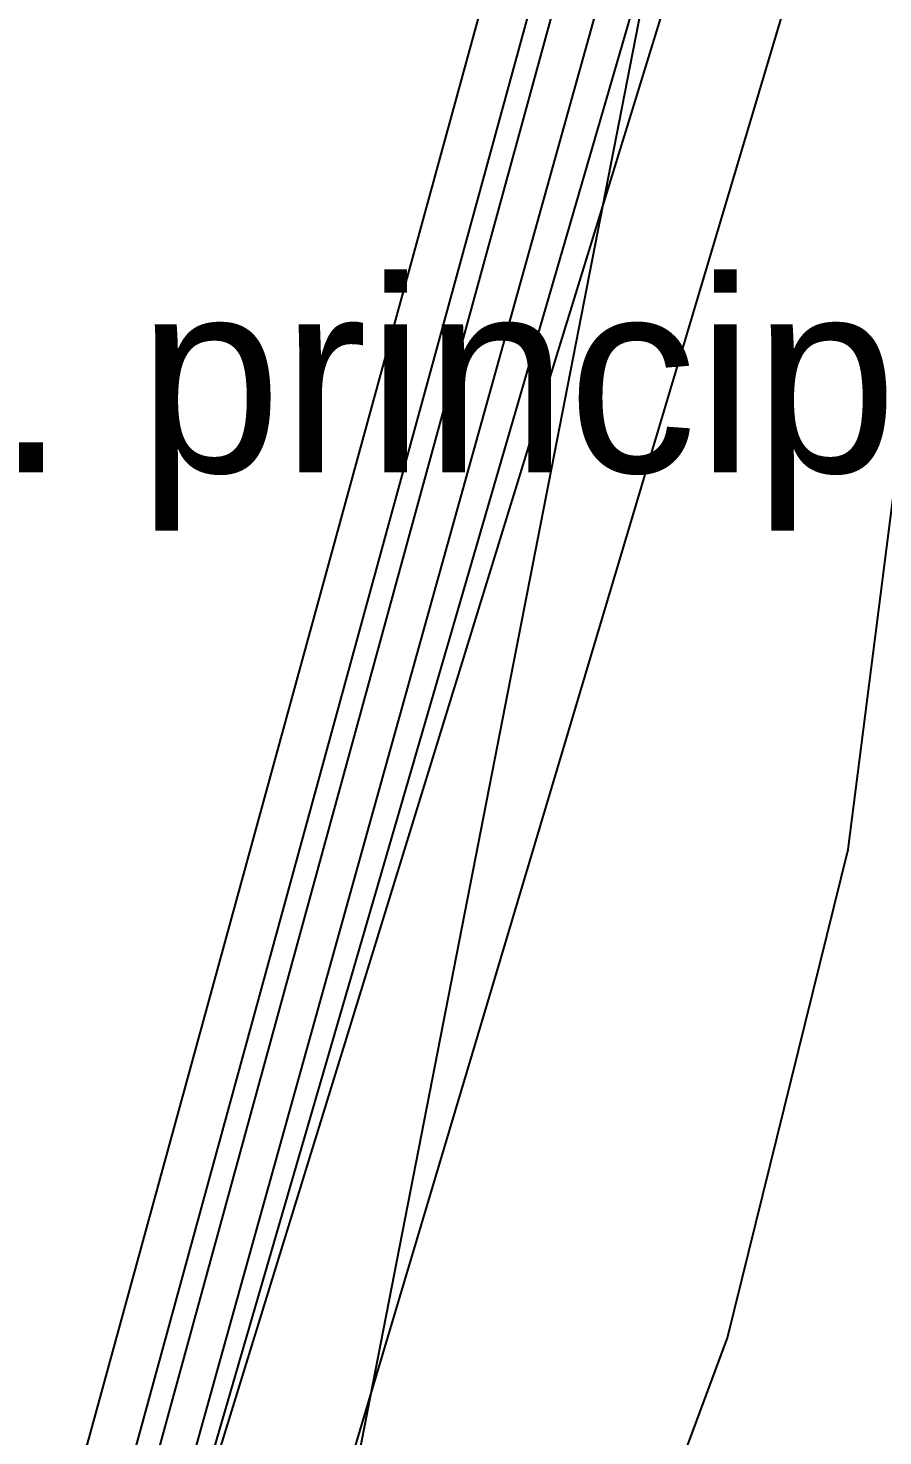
# Model space of a CAD drawing. Header units: feet. Extents: x -84 to 198, y -22 to 181.
# Drawn here: x 124.73 to 130.06, y 44.56 to 53.32 of the extents above; entities that cross this region are included whole.
import ezdxf
from ezdxf.enums import TextEntityAlignment as Align

# ---------------------------------------------------------------- set-up
doc = ezdxf.new("R2010")
doc.units = ezdxf.units.FT
for name, color, linetype in [('A-AREA-UNIDAD', 30, 'CONTINUOUS'), ('A-LINEA', 7, 'CONTINUOUS'), ('A-NOMBRE-ESPACIO', 2, 'CONTINUOUS')]:
    doc.layers.add(name, color=color, linetype=linetype)

msp = doc.modelspace()

# ---------------------------------------------------------------- linework, layer by layer
at = {"layer": 'A-AREA-UNIDAD'}
msp.add_lwpolyline([(98.32, 43.8756), (114.24, 40.1956), (114.72, 42.2044), (115.68, 42.2044), (118.96, 41.4044), (119.808, 41.4044), (119.84, 40.32), (119.392, 38.56), (124.96, 37.28), (125.072, 37.0489), (126.592, 39.3956), (128.032, 42.3289), (129.088, 45.1733), (129.84, 48.2133), (130.32, 51.9644), (130.32, 55.6089), (130.048, 58.2044), (129.12, 62.88)], dxfattribs=at)
at = {"layer": 'A-LINEA'}
for p, q in [((122.4044, 33.5503), (129.7576, 60.369)), ((122.5222, 33.4328), (129.9135, 60.4079)), ((125.3057, 36.8263), (129.9107, 60.4021)), ((122.1555, 33.7722), (129.4328, 60.2941)), ((122.1691, 31.562), (130.0559, 59.8186)), ((121.5643, 29.6064), (130.1983, 59.2834)), ((120.7285, 27.6071), (130.3389, 58.7925)), ((121.5473, 27.0062), (130.6986, 57.6547)), ((121.5473, 27.0062), (130.6986, 57.6547))]:
    msp.add_line(p, q, dxfattribs=at)

# ---------------------------------------------------------------- texts
at = {"layer": 'A-NOMBRE-ESPACIO'}
msp.add_text('Dorm. principal', height=1.2, dxfattribs=at).set_placement((126, 50.56), align=Align.CENTER)

doc.saveas('drawing.dxf')
